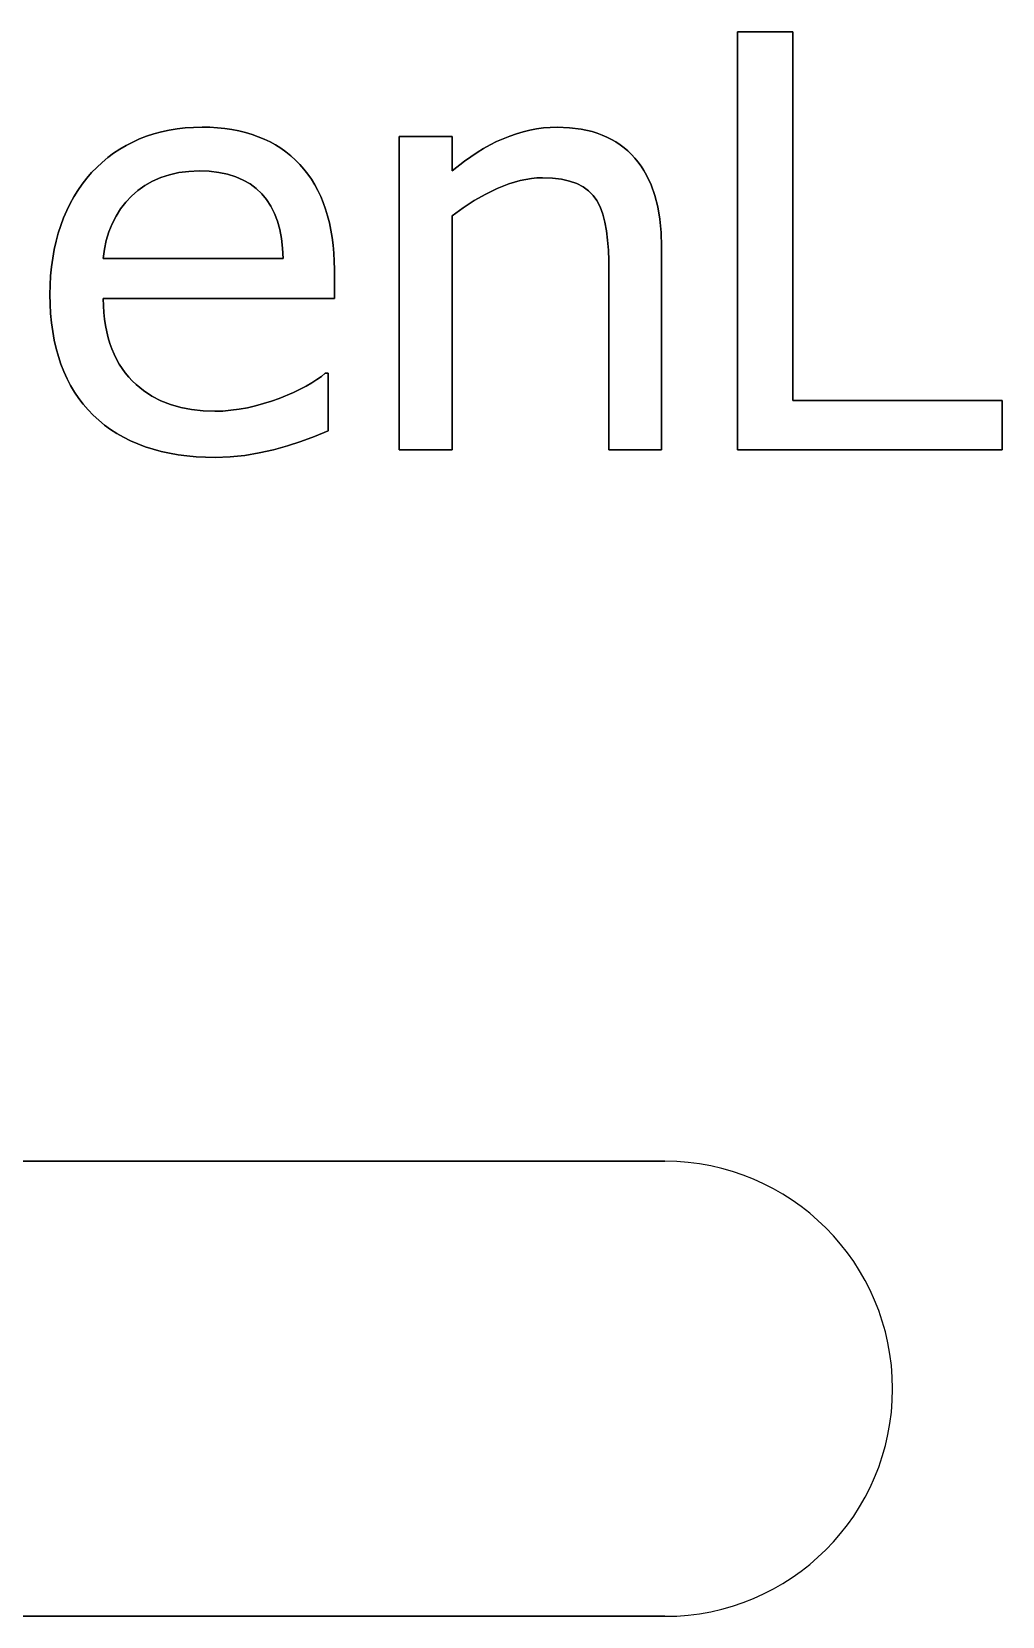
# Model space of a CAD drawing. Extents: x -90 to 0, y -3 to 240.
# Drawn here: x -59.35 to -46.55, y 74.5 to 95.4 of the extents above; entities that cross this region are included whole.
import ezdxf

# ---------------------------------------------------------------- set-up
doc = ezdxf.new("R2010")
doc.units = 0

msp = doc.modelspace()

# ---------------------------------------------------------------- linework, layer by layer
at = {"layer": 'layer0'}
for points in [[(-50.045, 95.396, 0), (-49.315, 95.396, 0)], [(-50.045, 89.882, 0), (-50.045, 95.396, 0)], [(-49.315, 95.396, 0), (-50.045, 95.396, 0)], [(-50.045, 95.396, 0), (-50.045, 89.882, 0)], [(-49.315, 95.396, 0), (-49.315, 90.533, 0)], [(-49.315, 90.533, 0), (-49.315, 95.396, 0)], [(-57.834, 94.017, 0), (-57.738, 94.048, 0)], [(-57.738, 94.048, 0), (-57.834, 94.017, 0)], [(-57.738, 94.048, 0), (-57.639, 94.075, 0)], [(-57.639, 94.075, 0), (-57.738, 94.048, 0)], [(-57.639, 94.075, 0), (-57.537, 94.097, 0)], [(-57.537, 94.097, 0), (-57.639, 94.075, 0)], [(-57.537, 94.097, 0), (-57.433, 94.114, 0)], [(-57.433, 94.114, 0), (-57.537, 94.097, 0)], [(-57.433, 94.114, 0), (-57.326, 94.127, 0)], [(-57.326, 94.127, 0), (-57.433, 94.114, 0)], [(-57.326, 94.127, 0), (-57.216, 94.134, 0)], [(-57.216, 94.134, 0), (-57.326, 94.127, 0)], [(-57.216, 94.134, 0), (-57.104, 94.137, 0)], [(-57.104, 94.137, 0), (-57.216, 94.134, 0)], [(-57.104, 94.137, 0), (-57.002, 94.135, 0)], [(-57.002, 94.135, 0), (-57.104, 94.137, 0)], [(-57.002, 94.135, 0), (-56.902, 94.129, 0)], [(-56.902, 94.129, 0), (-57.002, 94.135, 0)], [(-56.902, 94.129, 0), (-56.805, 94.119, 0)], [(-56.805, 94.119, 0), (-56.902, 94.129, 0)], [(-56.805, 94.119, 0), (-56.71, 94.105, 0)], [(-56.71, 94.105, 0), (-56.805, 94.119, 0)], [(-56.71, 94.105, 0), (-56.619, 94.087, 0)], [(-56.619, 94.087, 0), (-56.71, 94.105, 0)], [(-56.619, 94.087, 0), (-56.531, 94.066, 0)], [(-56.531, 94.066, 0), (-56.619, 94.087, 0)], [(-56.531, 94.066, 0), (-56.445, 94.04, 0)], [(-56.445, 94.04, 0), (-56.531, 94.066, 0)], [(-56.445, 94.04, 0), (-56.363, 94.011, 0)], [(-56.363, 94.011, 0), (-56.445, 94.04, 0)], [(-53.047, 94.02, 0), (-52.96, 94.05, 0)], [(-52.96, 94.05, 0), (-53.047, 94.02, 0)], [(-52.96, 94.05, 0), (-52.871, 94.076, 0)], [(-52.871, 94.076, 0), (-52.96, 94.05, 0)], [(-52.871, 94.076, 0), (-52.782, 94.098, 0)], [(-52.782, 94.098, 0), (-52.871, 94.076, 0)], [(-52.782, 94.098, 0), (-52.693, 94.115, 0)], [(-52.693, 94.115, 0), (-52.782, 94.098, 0)], [(-52.693, 94.115, 0), (-52.603, 94.127, 0)], [(-52.603, 94.127, 0), (-52.693, 94.115, 0)], [(-52.603, 94.127, 0), (-52.512, 94.134, 0)], [(-52.512, 94.134, 0), (-52.603, 94.127, 0)], [(-52.512, 94.134, 0), (-52.421, 94.137, 0)], [(-52.421, 94.137, 0), (-52.512, 94.134, 0)], [(-52.421, 94.137, 0), (-52.259, 94.13, 0)], [(-52.259, 94.13, 0), (-52.421, 94.137, 0)], [(-52.259, 94.13, 0), (-52.105, 94.111, 0)], [(-52.105, 94.111, 0), (-52.259, 94.13, 0)], [(-52.105, 94.111, 0), (-51.962, 94.078, 0)], [(-51.962, 94.078, 0), (-52.105, 94.111, 0)], [(-51.962, 94.078, 0), (-51.894, 94.057, 0)], [(-51.894, 94.057, 0), (-51.962, 94.078, 0)], [(-51.894, 94.057, 0), (-51.829, 94.033, 0)], [(-51.829, 94.033, 0), (-51.894, 94.057, 0)], [(-51.829, 94.033, 0), (-51.766, 94.006, 0)], [(-51.766, 94.006, 0), (-51.829, 94.033, 0)], [(-58.269, 93.793, 0), (-58.188, 93.846, 0)], [(-58.188, 93.846, 0), (-58.269, 93.793, 0)], [(-58.188, 93.846, 0), (-58.104, 93.896, 0)], [(-58.104, 93.896, 0), (-58.188, 93.846, 0)], [(-58.104, 93.896, 0), (-58.017, 93.94, 0)], [(-58.017, 93.94, 0), (-58.104, 93.896, 0)], [(-58.017, 93.94, 0), (-57.927, 93.981, 0)], [(-57.927, 93.981, 0), (-58.017, 93.94, 0)], [(-57.927, 93.981, 0), (-57.834, 94.017, 0)], [(-57.834, 94.017, 0), (-57.927, 93.981, 0)], [(-56.363, 94.011, 0), (-56.283, 93.978, 0)], [(-56.283, 93.978, 0), (-56.363, 94.011, 0)], [(-56.283, 93.978, 0), (-56.207, 93.942, 0)], [(-56.207, 93.942, 0), (-56.283, 93.978, 0)], [(-56.207, 93.942, 0), (-56.134, 93.902, 0)], [(-56.134, 93.902, 0), (-56.207, 93.942, 0)], [(-56.134, 93.902, 0), (-56.064, 93.858, 0)], [(-56.064, 93.858, 0), (-56.134, 93.902, 0)], [(-56.064, 93.858, 0), (-55.997, 93.81, 0)], [(-55.997, 93.81, 0), (-56.064, 93.858, 0)], [(-54.506, 94.015, 0), (-53.808, 94.015, 0)], [(-54.506, 89.882, 0), (-54.506, 94.015, 0)], [(-53.808, 94.015, 0), (-54.506, 94.015, 0)], [(-54.506, 94.015, 0), (-54.506, 89.882, 0)], [(-53.808, 94.015, 0), (-53.808, 93.56, 0)], [(-53.808, 93.56, 0), (-53.808, 94.015, 0)], [(-53.477, 93.804, 0), (-53.392, 93.855, 0)], [(-53.392, 93.855, 0), (-53.477, 93.804, 0)], [(-53.392, 93.855, 0), (-53.307, 93.903, 0)], [(-53.307, 93.903, 0), (-53.392, 93.855, 0)], [(-53.307, 93.903, 0), (-53.221, 93.946, 0)], [(-53.221, 93.946, 0), (-53.307, 93.903, 0)], [(-53.221, 93.946, 0), (-53.134, 93.985, 0)], [(-53.134, 93.985, 0), (-53.221, 93.946, 0)], [(-53.134, 93.985, 0), (-53.047, 94.02, 0)], [(-53.047, 94.02, 0), (-53.134, 93.985, 0)], [(-51.766, 94.006, 0), (-51.706, 93.976, 0)], [(-51.706, 93.976, 0), (-51.766, 94.006, 0)], [(-51.706, 93.976, 0), (-51.648, 93.942, 0)], [(-51.648, 93.942, 0), (-51.706, 93.976, 0)], [(-51.648, 93.942, 0), (-51.593, 93.906, 0)], [(-51.593, 93.906, 0), (-51.648, 93.942, 0)], [(-51.593, 93.906, 0), (-51.54, 93.866, 0)], [(-51.54, 93.866, 0), (-51.593, 93.906, 0)], [(-51.54, 93.866, 0), (-51.49, 93.824, 0)], [(-51.49, 93.824, 0), (-51.54, 93.866, 0)], [(-51.49, 93.824, 0), (-51.443, 93.778, 0)], [(-51.443, 93.778, 0), (-51.49, 93.824, 0)], [(-58.492, 93.607, 0), (-58.421, 93.673, 0)], [(-58.421, 93.673, 0), (-58.492, 93.607, 0)], [(-58.421, 93.673, 0), (-58.347, 93.735, 0)], [(-58.347, 93.735, 0), (-58.421, 93.673, 0)], [(-58.347, 93.735, 0), (-58.269, 93.793, 0)], [(-58.269, 93.793, 0), (-58.347, 93.735, 0)], [(-55.997, 93.81, 0), (-55.933, 93.759, 0)], [(-55.933, 93.759, 0), (-55.997, 93.81, 0)], [(-55.933, 93.759, 0), (-55.872, 93.704, 0)], [(-55.872, 93.704, 0), (-55.933, 93.759, 0)], [(-55.872, 93.704, 0), (-55.815, 93.646, 0)], [(-55.815, 93.646, 0), (-55.872, 93.704, 0)], [(-55.815, 93.646, 0), (-55.76, 93.584, 0)], [(-55.76, 93.584, 0), (-55.815, 93.646, 0)], [(-53.808, 93.56, 0), (-53.644, 93.689, 0)], [(-53.644, 93.689, 0), (-53.808, 93.56, 0)], [(-53.644, 93.689, 0), (-53.477, 93.804, 0)], [(-53.477, 93.804, 0), (-53.644, 93.689, 0)], [(-51.443, 93.778, 0), (-51.398, 93.73, 0)], [(-51.398, 93.73, 0), (-51.443, 93.778, 0)], [(-51.398, 93.73, 0), (-51.356, 93.678, 0)], [(-51.356, 93.678, 0), (-51.398, 93.73, 0)], [(-51.356, 93.678, 0), (-51.316, 93.624, 0)], [(-51.316, 93.624, 0), (-51.356, 93.678, 0)], [(-51.316, 93.624, 0), (-51.279, 93.567, 0)], [(-51.279, 93.567, 0), (-51.316, 93.624, 0)], [(-58.684, 93.386, 0), (-58.624, 93.463, 0)], [(-58.624, 93.463, 0), (-58.684, 93.386, 0)], [(-58.624, 93.463, 0), (-58.56, 93.537, 0)], [(-58.56, 93.537, 0), (-58.624, 93.463, 0)], [(-58.56, 93.537, 0), (-58.492, 93.607, 0)], [(-58.492, 93.607, 0), (-58.56, 93.537, 0)], [(-57.857, 93.368, 0), (-57.756, 93.424, 0)], [(-57.756, 93.424, 0), (-57.857, 93.368, 0)], [(-57.756, 93.424, 0), (-57.648, 93.472, 0)], [(-57.648, 93.472, 0), (-57.756, 93.424, 0)], [(-57.648, 93.472, 0), (-57.532, 93.51, 0)], [(-57.532, 93.51, 0), (-57.648, 93.472, 0)], [(-57.532, 93.51, 0), (-57.409, 93.537, 0)], [(-57.409, 93.537, 0), (-57.532, 93.51, 0)], [(-57.409, 93.537, 0), (-57.279, 93.554, 0)], [(-57.279, 93.554, 0), (-57.409, 93.537, 0)], [(-57.279, 93.554, 0), (-57.142, 93.56, 0)], [(-57.142, 93.56, 0), (-57.279, 93.554, 0)], [(-57.142, 93.56, 0), (-57.008, 93.555, 0)], [(-57.008, 93.555, 0), (-57.142, 93.56, 0)], [(-57.008, 93.555, 0), (-56.883, 93.54, 0)], [(-56.883, 93.54, 0), (-57.008, 93.555, 0)], [(-56.883, 93.54, 0), (-56.767, 93.516, 0)], [(-56.767, 93.516, 0), (-56.883, 93.54, 0)], [(-56.767, 93.516, 0), (-56.66, 93.483, 0)], [(-56.66, 93.483, 0), (-56.767, 93.516, 0)], [(-56.66, 93.483, 0), (-56.561, 93.44, 0)], [(-56.561, 93.44, 0), (-56.66, 93.483, 0)], [(-56.561, 93.44, 0), (-56.471, 93.389, 0)], [(-56.471, 93.389, 0), (-56.561, 93.44, 0)], [(-55.76, 93.584, 0), (-55.71, 93.519, 0)], [(-55.71, 93.519, 0), (-55.76, 93.584, 0)], [(-55.71, 93.519, 0), (-55.662, 93.45, 0)], [(-55.662, 93.45, 0), (-55.71, 93.519, 0)], [(-55.662, 93.45, 0), (-55.618, 93.378, 0)], [(-55.618, 93.378, 0), (-55.662, 93.45, 0)], [(-52.985, 93.412, 0), (-53.061, 93.388, 0)], [(-53.061, 93.388, 0), (-52.985, 93.412, 0)], [(-52.91, 93.432, 0), (-52.985, 93.412, 0)], [(-52.985, 93.412, 0), (-52.91, 93.432, 0)], [(-52.836, 93.448, 0), (-52.91, 93.432, 0)], [(-52.91, 93.432, 0), (-52.836, 93.448, 0)], [(-52.762, 93.46, 0), (-52.836, 93.448, 0)], [(-52.836, 93.448, 0), (-52.762, 93.46, 0)], [(-52.689, 93.467, 0), (-52.762, 93.46, 0)], [(-52.762, 93.46, 0), (-52.689, 93.467, 0)], [(-52.617, 93.47, 0), (-52.689, 93.467, 0)], [(-52.689, 93.467, 0), (-52.617, 93.47, 0)], [(-52.485, 93.465, 0), (-52.617, 93.47, 0)], [(-52.617, 93.47, 0), (-52.485, 93.465, 0)], [(-52.366, 93.45, 0), (-52.485, 93.465, 0)], [(-52.485, 93.465, 0), (-52.366, 93.45, 0)], [(-52.259, 93.426, 0), (-52.366, 93.45, 0)], [(-52.366, 93.45, 0), (-52.259, 93.426, 0)], [(-52.164, 93.393, 0), (-52.259, 93.426, 0)], [(-52.259, 93.426, 0), (-52.164, 93.393, 0)], [(-51.279, 93.567, 0), (-51.245, 93.506, 0)], [(-51.245, 93.506, 0), (-51.279, 93.567, 0)], [(-51.245, 93.506, 0), (-51.184, 93.377, 0)], [(-51.184, 93.377, 0), (-51.245, 93.506, 0)], [(-58.843, 93.13, 0), (-58.794, 93.219, 0)], [(-58.794, 93.219, 0), (-58.843, 93.13, 0)], [(-58.794, 93.219, 0), (-58.741, 93.304, 0)], [(-58.741, 93.304, 0), (-58.794, 93.219, 0)], [(-58.741, 93.304, 0), (-58.684, 93.386, 0)], [(-58.684, 93.386, 0), (-58.741, 93.304, 0)], [(-58.11, 93.148, 0), (-58.034, 93.229, 0)], [(-58.034, 93.229, 0), (-58.11, 93.148, 0)], [(-58.034, 93.229, 0), (-57.949, 93.303, 0)], [(-57.949, 93.303, 0), (-58.034, 93.229, 0)], [(-57.949, 93.303, 0), (-57.857, 93.368, 0)], [(-57.857, 93.368, 0), (-57.949, 93.303, 0)], [(-56.471, 93.389, 0), (-56.39, 93.328, 0)], [(-56.39, 93.328, 0), (-56.471, 93.389, 0)], [(-56.39, 93.328, 0), (-56.317, 93.259, 0)], [(-56.317, 93.259, 0), (-56.39, 93.328, 0)], [(-56.317, 93.259, 0), (-56.252, 93.181, 0)], [(-56.252, 93.181, 0), (-56.317, 93.259, 0)], [(-55.618, 93.378, 0), (-55.577, 93.303, 0)], [(-55.577, 93.303, 0), (-55.618, 93.378, 0)], [(-55.577, 93.303, 0), (-55.539, 93.224, 0)], [(-55.539, 93.224, 0), (-55.577, 93.303, 0)], [(-55.539, 93.224, 0), (-55.505, 93.142, 0)], [(-55.505, 93.142, 0), (-55.539, 93.224, 0)], [(-53.364, 93.254, 0), (-53.515, 93.169, 0)], [(-53.515, 93.169, 0), (-53.364, 93.254, 0)], [(-53.212, 93.328, 0), (-53.364, 93.254, 0)], [(-53.364, 93.254, 0), (-53.212, 93.328, 0)], [(-53.061, 93.388, 0), (-53.212, 93.328, 0)], [(-53.212, 93.328, 0), (-53.061, 93.388, 0)], [(-52.081, 93.35, 0), (-52.164, 93.393, 0)], [(-52.164, 93.393, 0), (-52.081, 93.35, 0)], [(-52.009, 93.298, 0), (-52.081, 93.35, 0)], [(-52.081, 93.35, 0), (-52.009, 93.298, 0)], [(-51.948, 93.237, 0), (-52.009, 93.298, 0)], [(-52.009, 93.298, 0), (-51.948, 93.237, 0)], [(-51.897, 93.168, 0), (-51.948, 93.237, 0)], [(-51.948, 93.237, 0), (-51.897, 93.168, 0)], [(-51.184, 93.377, 0), (-51.135, 93.237, 0)], [(-51.135, 93.237, 0), (-51.184, 93.377, 0)], [(-51.135, 93.237, 0), (-51.096, 93.085, 0)], [(-51.096, 93.085, 0), (-51.135, 93.237, 0)], [(-58.929, 92.941, 0), (-58.888, 93.037, 0)], [(-58.888, 93.037, 0), (-58.929, 92.941, 0)], [(-58.888, 93.037, 0), (-58.843, 93.13, 0)], [(-58.843, 93.13, 0), (-58.888, 93.037, 0)], [(-58.238, 92.965, 0), (-58.179, 93.06, 0)], [(-58.179, 93.06, 0), (-58.238, 92.965, 0)], [(-58.179, 93.06, 0), (-58.11, 93.148, 0)], [(-58.11, 93.148, 0), (-58.179, 93.06, 0)], [(-56.252, 93.181, 0), (-56.196, 93.095, 0)], [(-56.196, 93.095, 0), (-56.252, 93.181, 0)], [(-56.196, 93.095, 0), (-56.149, 93, 0)], [(-56.149, 93, 0), (-56.196, 93.095, 0)], [(-56.149, 93, 0), (-56.109, 92.897, 0)], [(-56.109, 92.897, 0), (-56.149, 93, 0)], [(-55.505, 93.142, 0), (-55.475, 93.056, 0)], [(-55.475, 93.056, 0), (-55.505, 93.142, 0)], [(-55.475, 93.056, 0), (-55.448, 92.967, 0)], [(-55.448, 92.967, 0), (-55.475, 93.056, 0)], [(-53.663, 93.072, 0), (-53.808, 92.967, 0)], [(-53.808, 92.967, 0), (-53.663, 93.072, 0)], [(-53.515, 93.169, 0), (-53.663, 93.072, 0)], [(-53.663, 93.072, 0), (-53.515, 93.169, 0)], [(-51.856, 93.086, 0), (-51.897, 93.168, 0)], [(-51.897, 93.168, 0), (-51.856, 93.086, 0)], [(-51.821, 92.991, 0), (-51.856, 93.086, 0)], [(-51.856, 93.086, 0), (-51.821, 92.991, 0)], [(-51.794, 92.885, 0), (-51.821, 92.991, 0)], [(-51.821, 92.991, 0), (-51.794, 92.885, 0)], [(-51.096, 93.085, 0), (-51.068, 92.923, 0)], [(-51.068, 92.923, 0), (-51.096, 93.085, 0)], [(-58.999, 92.739, 0), (-58.966, 92.842, 0)], [(-58.966, 92.842, 0), (-58.999, 92.739, 0)], [(-58.966, 92.842, 0), (-58.929, 92.941, 0)], [(-58.929, 92.941, 0), (-58.966, 92.842, 0)], [(-58.332, 92.756, 0), (-58.29, 92.863, 0)], [(-58.29, 92.863, 0), (-58.332, 92.756, 0)], [(-58.29, 92.863, 0), (-58.238, 92.965, 0)], [(-58.238, 92.965, 0), (-58.29, 92.863, 0)], [(-56.109, 92.897, 0), (-56.079, 92.786, 0)], [(-56.079, 92.786, 0), (-56.109, 92.897, 0)], [(-56.079, 92.786, 0), (-56.056, 92.667, 0)], [(-56.056, 92.667, 0), (-56.079, 92.786, 0)], [(-55.448, 92.967, 0), (-55.424, 92.876, 0)], [(-55.424, 92.876, 0), (-55.448, 92.967, 0)], [(-55.424, 92.876, 0), (-55.404, 92.78, 0)], [(-55.404, 92.78, 0), (-55.424, 92.876, 0)], [(-55.404, 92.78, 0), (-55.388, 92.682, 0)], [(-55.388, 92.682, 0), (-55.404, 92.78, 0)], [(-53.808, 92.967, 0), (-53.808, 89.882, 0)], [(-53.808, 89.882, 0), (-53.808, 92.967, 0)], [(-51.772, 92.769, 0), (-51.794, 92.885, 0)], [(-51.794, 92.885, 0), (-51.772, 92.769, 0)], [(-51.068, 92.923, 0), (-51.051, 92.749, 0)], [(-51.051, 92.749, 0), (-51.068, 92.923, 0)], [(-59.053, 92.523, 0), (-59.028, 92.633, 0)], [(-59.028, 92.633, 0), (-59.053, 92.523, 0)], [(-59.028, 92.633, 0), (-58.999, 92.739, 0)], [(-58.999, 92.739, 0), (-59.028, 92.633, 0)], [(-58.391, 92.527, 0), (-58.366, 92.644, 0)], [(-58.366, 92.644, 0), (-58.391, 92.527, 0)], [(-58.366, 92.644, 0), (-58.332, 92.756, 0)], [(-58.332, 92.756, 0), (-58.366, 92.644, 0)], [(-56.056, 92.667, 0), (-56.042, 92.54, 0)], [(-56.042, 92.54, 0), (-56.056, 92.667, 0)], [(-55.388, 92.682, 0), (-55.375, 92.581, 0)], [(-55.375, 92.581, 0), (-55.388, 92.682, 0)], [(-55.375, 92.581, 0), (-55.366, 92.476, 0)], [(-55.366, 92.476, 0), (-55.375, 92.581, 0)], [(-51.757, 92.645, 0), (-51.772, 92.769, 0)], [(-51.772, 92.769, 0), (-51.757, 92.645, 0)], [(-51.746, 92.515, 0), (-51.757, 92.645, 0)], [(-51.757, 92.645, 0), (-51.746, 92.515, 0)], [(-51.051, 92.749, 0), (-51.046, 92.565, 0)], [(-51.046, 92.565, 0), (-51.051, 92.749, 0)], [(-59.089, 92.295, 0), (-59.073, 92.411, 0)], [(-59.073, 92.411, 0), (-59.089, 92.295, 0)], [(-59.073, 92.411, 0), (-59.053, 92.523, 0)], [(-59.053, 92.523, 0), (-59.073, 92.411, 0)], [(-58.406, 92.406, 0), (-58.391, 92.527, 0)], [(-58.391, 92.527, 0), (-58.406, 92.406, 0)], [(-56.036, 92.406, 0), (-58.406, 92.406, 0)], [(-58.406, 92.406, 0), (-56.036, 92.406, 0)], [(-56.042, 92.54, 0), (-56.036, 92.406, 0)], [(-56.036, 92.406, 0), (-56.042, 92.54, 0)], [(-55.366, 92.476, 0), (-55.36, 92.369, 0)], [(-55.36, 92.369, 0), (-55.366, 92.476, 0)], [(-55.36, 92.369, 0), (-55.358, 92.258, 0)], [(-55.358, 92.258, 0), (-55.36, 92.369, 0)], [(-51.741, 92.38, 0), (-51.746, 92.515, 0)], [(-51.746, 92.515, 0), (-51.741, 92.38, 0)], [(-51.739, 92.242, 0), (-51.741, 92.38, 0)], [(-51.741, 92.38, 0), (-51.739, 92.242, 0)], [(-51.046, 92.565, 0), (-51.046, 89.882, 0)], [(-51.046, 89.882, 0), (-51.046, 92.565, 0)], [(-59.108, 92.055, 0), (-59.101, 92.176, 0)], [(-59.101, 92.176, 0), (-59.108, 92.055, 0)], [(-59.101, 92.176, 0), (-59.089, 92.295, 0)], [(-59.089, 92.295, 0), (-59.101, 92.176, 0)], [(-55.358, 92.258, 0), (-55.358, 91.877, 0)], [(-55.358, 91.877, 0), (-55.358, 92.258, 0)], [(-51.739, 89.882, 0), (-51.739, 92.242, 0)], [(-51.739, 92.242, 0), (-51.739, 89.882, 0)], [(-59.11, 91.93, 0), (-59.108, 92.055, 0)], [(-59.108, 92.055, 0), (-59.11, 91.93, 0)], [(-59.108, 91.802, 0), (-59.11, 91.93, 0)], [(-59.11, 91.93, 0), (-59.108, 91.802, 0)], [(-59.101, 91.678, 0), (-59.108, 91.802, 0)], [(-59.108, 91.802, 0), (-59.101, 91.678, 0)], [(-55.358, 91.877, 0), (-58.406, 91.877, 0)], [(-58.406, 91.877, 0), (-58.404, 91.783, 0)], [(-58.404, 91.783, 0), (-58.406, 91.877, 0)], [(-58.406, 91.877, 0), (-55.358, 91.877, 0)], [(-58.404, 91.783, 0), (-58.399, 91.693, 0)], [(-58.399, 91.693, 0), (-58.404, 91.783, 0)], [(-59.089, 91.558, 0), (-59.101, 91.678, 0)], [(-59.101, 91.678, 0), (-59.089, 91.558, 0)], [(-59.073, 91.441, 0), (-59.089, 91.558, 0)], [(-59.089, 91.558, 0), (-59.073, 91.441, 0)], [(-58.399, 91.693, 0), (-58.39, 91.605, 0)], [(-58.39, 91.605, 0), (-58.399, 91.693, 0)], [(-58.39, 91.605, 0), (-58.377, 91.52, 0)], [(-58.377, 91.52, 0), (-58.39, 91.605, 0)], [(-59.052, 91.328, 0), (-59.073, 91.441, 0)], [(-59.073, 91.441, 0), (-59.052, 91.328, 0)], [(-59.027, 91.219, 0), (-59.052, 91.328, 0)], [(-59.052, 91.328, 0), (-59.027, 91.219, 0)], [(-58.377, 91.52, 0), (-58.361, 91.438, 0)], [(-58.361, 91.438, 0), (-58.377, 91.52, 0)], [(-58.361, 91.438, 0), (-58.341, 91.36, 0)], [(-58.341, 91.36, 0), (-58.361, 91.438, 0)], [(-58.341, 91.36, 0), (-58.319, 91.284, 0)], [(-58.319, 91.284, 0), (-58.341, 91.36, 0)], [(-58.998, 91.113, 0), (-59.027, 91.219, 0)], [(-59.027, 91.219, 0), (-58.998, 91.113, 0)], [(-58.964, 91.012, 0), (-58.998, 91.113, 0)], [(-58.998, 91.113, 0), (-58.964, 91.012, 0)], [(-58.319, 91.284, 0), (-58.292, 91.212, 0)], [(-58.292, 91.212, 0), (-58.319, 91.284, 0)], [(-58.292, 91.212, 0), (-58.263, 91.142, 0)], [(-58.263, 91.142, 0), (-58.292, 91.212, 0)], [(-58.263, 91.142, 0), (-58.231, 91.076, 0)], [(-58.231, 91.076, 0), (-58.263, 91.142, 0)], [(-58.925, 90.914, 0), (-58.964, 91.012, 0)], [(-58.964, 91.012, 0), (-58.925, 90.914, 0)], [(-58.883, 90.82, 0), (-58.925, 90.914, 0)], [(-58.925, 90.914, 0), (-58.883, 90.82, 0)], [(-58.231, 91.076, 0), (-58.195, 91.013, 0)], [(-58.195, 91.013, 0), (-58.231, 91.076, 0)], [(-58.195, 91.013, 0), (-58.156, 90.953, 0)], [(-58.156, 90.953, 0), (-58.195, 91.013, 0)], [(-58.156, 90.953, 0), (-58.115, 90.896, 0)], [(-58.115, 90.896, 0), (-58.156, 90.953, 0)], [(-58.836, 90.73, 0), (-58.883, 90.82, 0)], [(-58.883, 90.82, 0), (-58.836, 90.73, 0)], [(-58.784, 90.643, 0), (-58.836, 90.73, 0)], [(-58.836, 90.73, 0), (-58.784, 90.643, 0)], [(-58.115, 90.896, 0), (-58.07, 90.842, 0)], [(-58.07, 90.842, 0), (-58.115, 90.896, 0)], [(-58.07, 90.842, 0), (-58.023, 90.792, 0)], [(-58.023, 90.792, 0), (-58.07, 90.842, 0)], [(-58.023, 90.792, 0), (-57.972, 90.745, 0)], [(-57.972, 90.745, 0), (-58.023, 90.792, 0)], [(-57.972, 90.745, 0), (-57.874, 90.663, 0)], [(-57.874, 90.663, 0), (-57.972, 90.745, 0)], [(-55.899, 90.638, 0), (-55.731, 90.723, 0)], [(-55.731, 90.723, 0), (-55.899, 90.638, 0)], [(-55.731, 90.723, 0), (-55.657, 90.766, 0)], [(-55.657, 90.766, 0), (-55.731, 90.723, 0)], [(-55.657, 90.766, 0), (-55.589, 90.809, 0)], [(-55.589, 90.809, 0), (-55.657, 90.766, 0)], [(-55.589, 90.809, 0), (-55.53, 90.851, 0)], [(-55.53, 90.851, 0), (-55.589, 90.809, 0)], [(-55.53, 90.851, 0), (-55.48, 90.893, 0)], [(-55.48, 90.893, 0), (-55.53, 90.851, 0)], [(-55.48, 90.893, 0), (-55.443, 90.893, 0)], [(-55.443, 90.893, 0), (-55.48, 90.893, 0)], [(-55.443, 90.893, 0), (-55.443, 90.131, 0)], [(-55.443, 90.131, 0), (-55.443, 90.893, 0)], [(-58.729, 90.561, 0), (-58.784, 90.643, 0)], [(-58.784, 90.643, 0), (-58.729, 90.561, 0)], [(-58.669, 90.483, 0), (-58.729, 90.561, 0)], [(-58.729, 90.561, 0), (-58.669, 90.483, 0)], [(-58.606, 90.408, 0), (-58.669, 90.483, 0)], [(-58.669, 90.483, 0), (-58.606, 90.408, 0)], [(-57.874, 90.663, 0), (-57.765, 90.591, 0)], [(-57.765, 90.591, 0), (-57.874, 90.663, 0)], [(-57.765, 90.591, 0), (-57.646, 90.53, 0)], [(-57.646, 90.53, 0), (-57.765, 90.591, 0)], [(-57.646, 90.53, 0), (-57.519, 90.48, 0)], [(-57.519, 90.48, 0), (-57.646, 90.53, 0)], [(-57.519, 90.48, 0), (-57.384, 90.441, 0)], [(-57.384, 90.441, 0), (-57.519, 90.48, 0)], [(-56.398, 90.463, 0), (-56.292, 90.492, 0)], [(-56.292, 90.492, 0), (-56.398, 90.463, 0)], [(-56.292, 90.492, 0), (-56.189, 90.525, 0)], [(-56.189, 90.525, 0), (-56.292, 90.492, 0)], [(-56.189, 90.525, 0), (-56.088, 90.56, 0)], [(-56.088, 90.56, 0), (-56.189, 90.525, 0)], [(-56.088, 90.56, 0), (-55.899, 90.638, 0)], [(-55.899, 90.638, 0), (-56.088, 90.56, 0)], [(-49.315, 90.533, 0), (-46.553, 90.533, 0)], [(-46.553, 90.533, 0), (-49.315, 90.533, 0)], [(-46.553, 90.533, 0), (-46.553, 89.882, 0)], [(-46.553, 89.882, 0), (-46.553, 90.533, 0)], [(-58.538, 90.338, 0), (-58.606, 90.408, 0)], [(-58.606, 90.408, 0), (-58.538, 90.338, 0)], [(-58.466, 90.272, 0), (-58.538, 90.338, 0)], [(-58.538, 90.338, 0), (-58.466, 90.272, 0)], [(-58.39, 90.209, 0), (-58.466, 90.272, 0)], [(-58.466, 90.272, 0), (-58.39, 90.209, 0)], [(-57.384, 90.441, 0), (-57.241, 90.413, 0)], [(-57.241, 90.413, 0), (-57.384, 90.441, 0)], [(-57.241, 90.413, 0), (-57.091, 90.396, 0)], [(-57.091, 90.396, 0), (-57.241, 90.413, 0)], [(-57.091, 90.396, 0), (-56.935, 90.39, 0)], [(-56.935, 90.39, 0), (-57.091, 90.396, 0)], [(-56.935, 90.39, 0), (-56.829, 90.393, 0)], [(-56.829, 90.393, 0), (-56.935, 90.39, 0)], [(-56.829, 90.393, 0), (-56.722, 90.403, 0)], [(-56.722, 90.403, 0), (-56.829, 90.393, 0)], [(-56.722, 90.403, 0), (-56.613, 90.418, 0)], [(-56.613, 90.418, 0), (-56.722, 90.403, 0)], [(-56.613, 90.418, 0), (-56.505, 90.438, 0)], [(-56.505, 90.438, 0), (-56.613, 90.418, 0)], [(-56.505, 90.438, 0), (-56.398, 90.463, 0)], [(-56.398, 90.463, 0), (-56.505, 90.438, 0)], [(-58.31, 90.151, 0), (-58.39, 90.209, 0)], [(-58.39, 90.209, 0), (-58.31, 90.151, 0)], [(-58.227, 90.097, 0), (-58.31, 90.151, 0)], [(-58.31, 90.151, 0), (-58.227, 90.097, 0)], [(-58.139, 90.047, 0), (-58.227, 90.097, 0)], [(-58.227, 90.097, 0), (-58.139, 90.047, 0)], [(-55.443, 90.131, 0), (-55.62, 90.06, 0)], [(-55.62, 90.06, 0), (-55.443, 90.131, 0)], [(-58.047, 90.002, 0), (-58.139, 90.047, 0)], [(-58.139, 90.047, 0), (-58.047, 90.002, 0)], [(-57.952, 89.96, 0), (-58.047, 90.002, 0)], [(-58.047, 90.002, 0), (-57.952, 89.96, 0)], [(-57.853, 89.923, 0), (-57.952, 89.96, 0)], [(-57.952, 89.96, 0), (-57.853, 89.923, 0)], [(-57.75, 89.89, 0), (-57.853, 89.923, 0)], [(-57.853, 89.923, 0), (-57.75, 89.89, 0)], [(-57.644, 89.862, 0), (-57.75, 89.89, 0)], [(-57.75, 89.89, 0), (-57.644, 89.862, 0)], [(-57.534, 89.837, 0), (-57.644, 89.862, 0)], [(-57.644, 89.862, 0), (-57.534, 89.837, 0)], [(-56.163, 89.883, 0), (-56.349, 89.841, 0)], [(-56.349, 89.841, 0), (-56.163, 89.883, 0)], [(-55.979, 89.934, 0), (-56.163, 89.883, 0)], [(-56.163, 89.883, 0), (-55.979, 89.934, 0)], [(-55.799, 89.994, 0), (-55.979, 89.934, 0)], [(-55.979, 89.934, 0), (-55.799, 89.994, 0)], [(-55.62, 90.06, 0), (-55.799, 89.994, 0)], [(-55.799, 89.994, 0), (-55.62, 90.06, 0)], [(-53.808, 89.882, 0), (-54.506, 89.882, 0)], [(-54.506, 89.882, 0), (-53.808, 89.882, 0)], [(-51.046, 89.882, 0), (-51.739, 89.882, 0)], [(-51.739, 89.882, 0), (-51.046, 89.882, 0)], [(-46.553, 89.882, 0), (-50.045, 89.882, 0)], [(-50.045, 89.882, 0), (-46.553, 89.882, 0)], [(-57.42, 89.817, 0), (-57.534, 89.837, 0)], [(-57.534, 89.837, 0), (-57.42, 89.817, 0)], [(-57.303, 89.802, 0), (-57.42, 89.817, 0)], [(-57.42, 89.817, 0), (-57.303, 89.802, 0)], [(-57.182, 89.791, 0), (-57.303, 89.802, 0)], [(-57.303, 89.802, 0), (-57.182, 89.791, 0)], [(-57.058, 89.784, 0), (-57.182, 89.791, 0)], [(-57.182, 89.791, 0), (-57.058, 89.784, 0)], [(-56.93, 89.782, 0), (-57.058, 89.784, 0)], [(-57.058, 89.784, 0), (-56.93, 89.782, 0)], [(-56.732, 89.789, 0), (-56.93, 89.782, 0)], [(-56.93, 89.782, 0), (-56.732, 89.789, 0)], [(-56.538, 89.809, 0), (-56.732, 89.789, 0)], [(-56.732, 89.789, 0), (-56.538, 89.809, 0)], [(-56.349, 89.841, 0), (-56.538, 89.809, 0)], [(-56.538, 89.809, 0), (-56.349, 89.841, 0)], [(-51, 80.5, 0), (-67.5, 80.5, 0)], [(-67.5, 80.5, 3), (-51, 80.5, 3)], [(-67.5, 74.5, 0), (-51, 74.5, 0)], [(-51, 74.5, 3), (-67.5, 74.5, 3)]]:
    msp.add_polyline3d(points, dxfattribs=at)
for centre in [(-51, 77.5), (-51, 77.5), (-51, 77.5, 3)]:
    msp.add_arc(centre, 3, -90, 90, dxfattribs=at)

doc.saveas('drawing.dxf')
